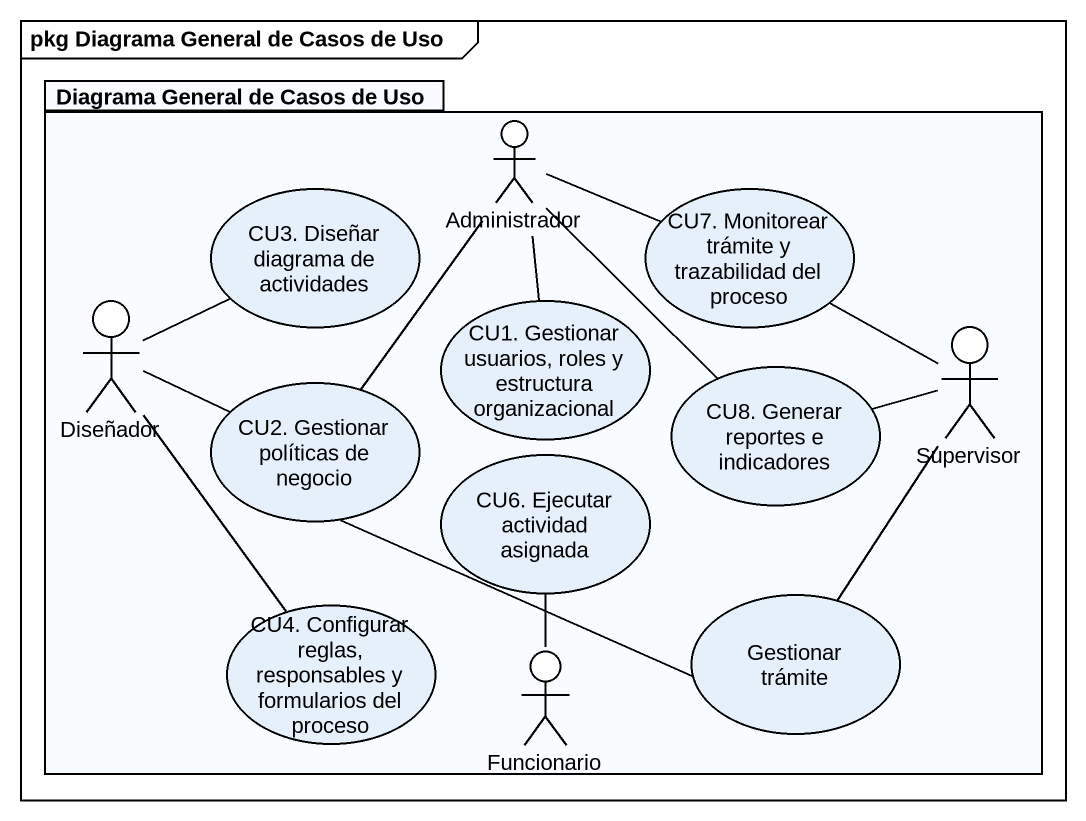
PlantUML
@startuml
mainframe pkg Diagrama General de Casos de Uso
package "Diagrama General de Casos de Uso" as Diagrama_General_de_Casos {
  actor Administrador
  usecase "CU3. Diseñar diagrama de actividades" as CU3_Diseñar_diagrama_de
  usecase "CU7. Monitorear trámite y trazabilidad del proceso" as CU7_Monitorear_trámite_y
  actor Diseñador
  usecase "CU1. Gestionar usuarios, roles y estructura organizacional" as CU1_Gestionar_usuarios
  actor Supervisor
  usecase "CU2. Gestionar políticas de negocio" as CU2_Gestionar_políticas_de
  usecase "CU8. Generar reportes e indicadores" as CU8_Generar_reportes_e
  usecase "CU6. Ejecutar actividad asignada" as CU6_Ejecutar_actividad
  usecase "CU4. Configurar reglas, responsables y formularios del proceso" as CU4_Configurar_reglas
  usecase "Gestionar trámite" as Gestionar_trámite
  actor Funcionario
}
Administrador -right- CU7_Monitorear_trámite_y
Administrador -- CU1_Gestionar_usuarios
Administrador -- CU2_Gestionar_políticas_de
Administrador -- CU8_Generar_reportes_e
CU7_Monitorear_trámite_y -- Supervisor
Diseñador -up- CU3_Diseñar_diagrama_de
Diseñador -right- CU2_Gestionar_políticas_de
Diseñador -- CU4_Configurar_reglas
Supervisor -- Gestionar_trámite
CU2_Gestionar_políticas_de -right- Gestionar_trámite
CU8_Generar_reportes_e -right- Supervisor
CU6_Ejecutar_actividad -- Funcionario
@enduml
